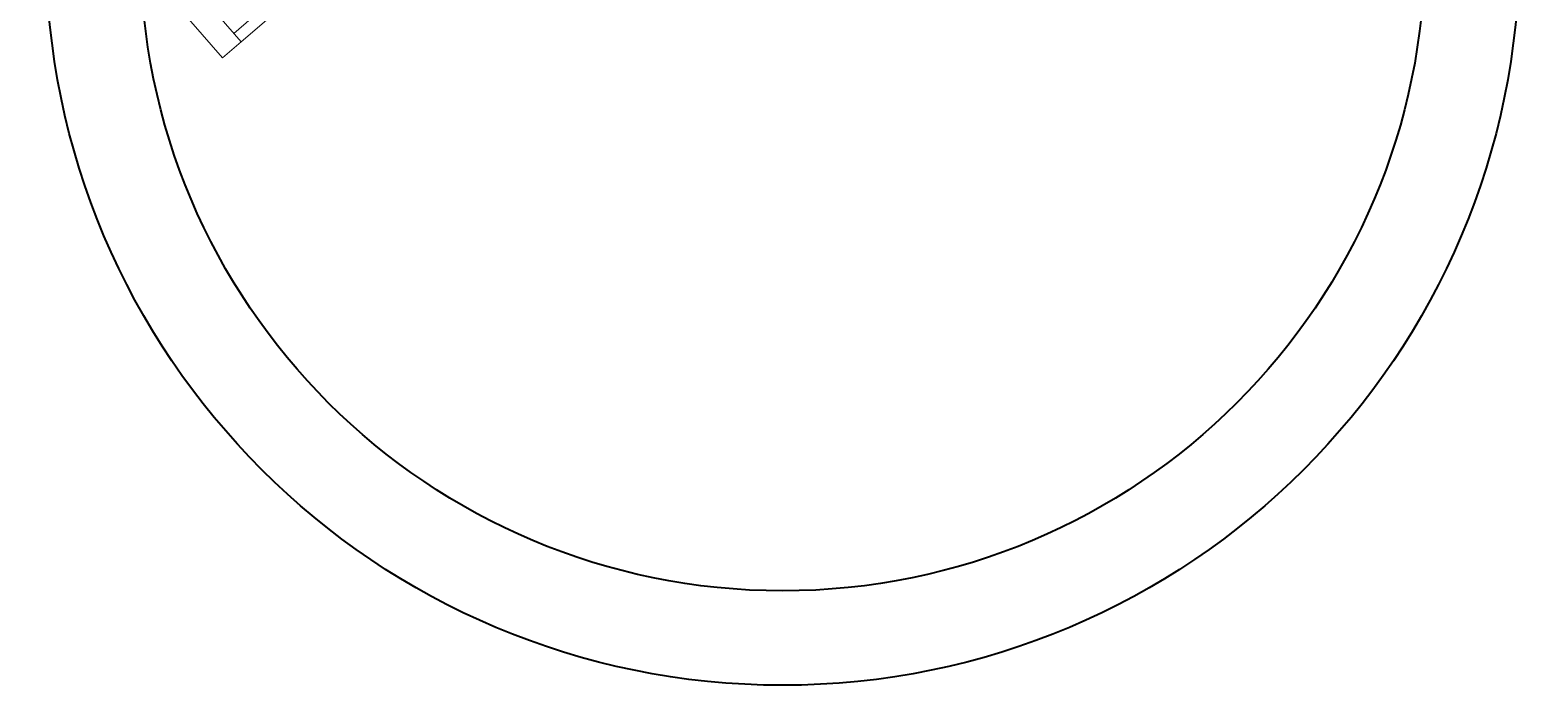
# Model space of a CAD drawing. Header units: millimetres. Extents: x 0 to 5945, y 0 to 4205.
# Drawn here: x 2822.9 to 2913.9, y 1724 to 1764.1 of the extents above; entities that cross this region are included whole.
import ezdxf

# ---------------------------------------------------------------- set-up
doc = ezdxf.new("R2010")
doc.units = ezdxf.units.MM
doc.header["$LTSCALE"] = 5
doc.layers.add('가려진 것(ISO)', color=2, linetype='Continuous', lineweight=18)
doc.layers.add('가시적인 것(ISO)', color=3, linetype='Continuous', lineweight=40)

msp = doc.modelspace()

# ---------------------------------------------------------------- linework, layer by layer
at = {"layer": '가려진 것(ISO)'}
for p, q in [((2835.7931, 1763.3378), (2877.2284, 1799.1681)), ((2824.0195, 1776.9533), (2835.7931, 1763.3378)), ((2824.0195, 1776.9533), (2835.7931, 1763.3378)), ((2822.8848, 1775.9722), (2834.6585, 1762.3567)), ((2836.4106, 1764.7642), (2835.3516, 1763.8484)), ((2834.6585, 1762.3567), (2835.7931, 1763.3378))]:
    msp.add_line(p, q, dxfattribs=at)
at = {"layer": '가시적인 것(ISO)'}
for radius in [45, 39.2265]:
    msp.add_circle((2868.8806, 1768.9862), radius, dxfattribs=at)

doc.saveas('drawing.dxf')
